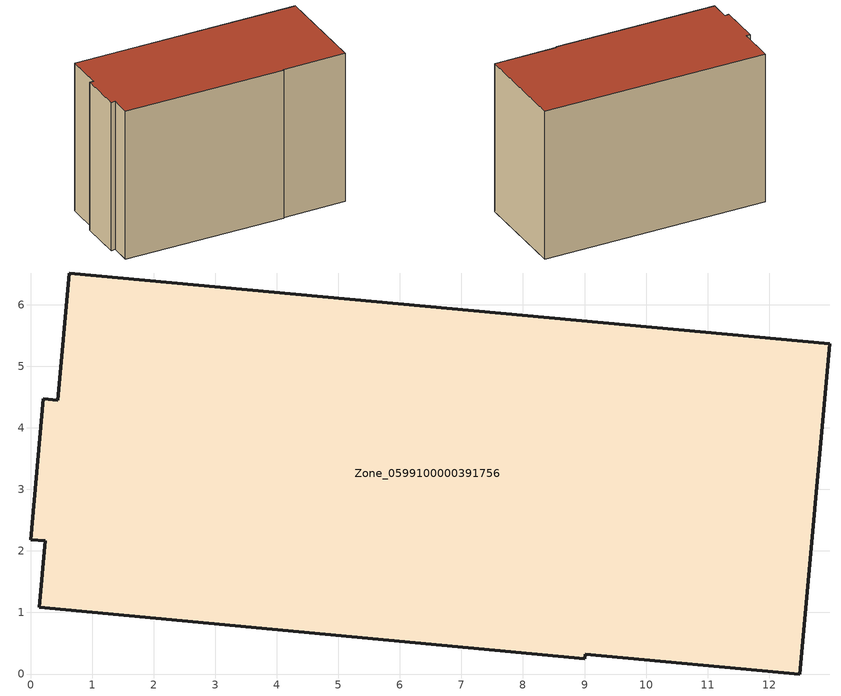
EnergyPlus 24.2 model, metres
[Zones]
Zone_0599100000391756
 floor ground (C_G): 9.01,0.25 0.14,1.08 0.24,2.16 0,2.18 0.2,4.47 0.44,4.45 0.63,6.51 12.99,5.36 12.5,0 9.01,0.32 z0
 wall outside (C_F): 0.44,4.45 0.2,4.47 0,2.18 0.24,2.16 0.14,1.08 9.01,0.25 9.01,0.32 12.5,0 12.99,5.36 0.63,6.51 0.44,4.45 z0:8.51
 roof outside (C_R): 9.01,0.32 12.5,0 12.99,5.36 0.63,6.51 0.44,4.45 0.2,4.47 0,2.18 0.24,2.16 0.14,1.08 9.01,0.25 z8.51
[BUILDING]
Pand.0599100000391756: North Axis=0; Terrain=City; Loads Convergence Tolerance Value=0.04; Temperature Convergence Tolerance Value=0.4; Solar Distribution=FullExterior; Maximum Number of Warmup Days=25; Minimum Number of Warmup Days=1
[Site:Location]
Rotterdam.The.Hague.AP_ZH_NLD Design_Conditions: Latitude=51.96; Longitude=4.45; Time Zone=1; Elevation=-4.5
[SITE:GROUNDTEMPERATURE:BUILDINGSURFACE]
18, 18, 18, 18, 18, 18, 18, 18, 18, 18, 18, 18
[MATERIAL] Thermal Absorptance=0.9; Solar Absorptance=0.7; Visible Absorptance=0.7
Name | Roughness | Thickness | Conductivity | Density | Specific Heat
G.TI.1992-2005 | MediumSmooth | 0.15 | 0.06 | 540 | 1210
F.TI.1992-2005 | Rough | 0.3 | 0.12 | 1920 | 840
R.TI.1992-2005 | MediumRough | 0.2 | 0.08 | 1500 | 1000
[CONSTRUCTION]
C_G: G.TI.1992-2005
C_F: F.TI.1992-2005
C_R: R.TI.1992-2005
[ZONE]
Zone_0599100000391756: Type=1; Multiplier=1; Ceiling Height=Autocalculate; Volume=Autocalculate; Floor Area=autocalculate; Part of Total Floor Area=Yes
[ZONEINFILTRATION:DESIGNFLOWRATE]
Infil_Zone_0599100000391756: Zone or ZoneList or Space or SpaceList=Zone_0599100000391756; Schedule=AlwaysOn; Design Flow Rate Calculation Method=Flow/Area; Flow Rate per Floor Area=0.0015; Constant Term Coefficient=1; Temperature Term Coefficient=0; Velocity Term Coefficient=0; Velocity Squared Term Coefficient=0
[HVACTEMPLATE:ZONE:IDEALLOADSAIRSYSTEM]
Zone_0599100000391756: Maximum Heating Supply Air Temperature=50; Minimum Cooling Supply Air Temperature=13; Maximum Heating Supply Air Humidity Ratio=0.0156; Minimum Cooling Supply Air Humidity Ratio=0.0077; Heating Limit=NoLimit; Cooling Limit=NoLimit; Dehumidification Control Type=ConstantSensibleHeatRatio; Cooling Sensible Heat Ratio=0.7; Dehumidification Setpoint=60; Humidification Control Type=None; Humidification Setpoint=30; Outdoor Air Method=None; Outdoor Air Flow Rate per Person=0.00944; Outdoor Air Flow Rate per Zone Floor Area=0; Outdoor Air Flow Rate per Zone=0; Demand Controlled Ventilation Type=None; Outdoor Air Economizer Type=NoEconomizer; Heat Recovery Type=None; Sensible Heat Recovery Effectiveness=0.7; Latent Heat Recovery Effectiveness=0.65
[ZONECONTROL:THERMOSTAT]
ThermostatControl_Zone_0599100000391756: Zone or ZoneList=Zone_0599100000391756; Control Type Schedule=DualSetpointControlType; Control 1=Thermostat_Zone_0599100000391756; Temperature Difference Between Cutout And Setpoint=0
[THERMOSTATSETPOINT:DUALSETPOINT]
Thermostat_Zone_0599100000391756: Heating Setpoint Temperature Schedule=HeatingSetpoint_Zone_0599100000391756; Cooling Setpoint Temperature Schedule=CoolingSetpoint_Zone_0599100000391756
[SCHEDULE:COMPACT]
HeatingSetpoint_Zone_0599100000391756: Through: 12/31, For: AllDays, Until: 24:00, 21
CoolingSetpoint_Zone_0599100000391756: Through: 12/31, For: AllDays, Until: 24:00, 24
DualSetpointControlType: Through: 12/31, For: AllDays, Until: 24:00, 4
AlwaysOn: Through: 12/31, For: AllDays, Until: 24:00, 1
